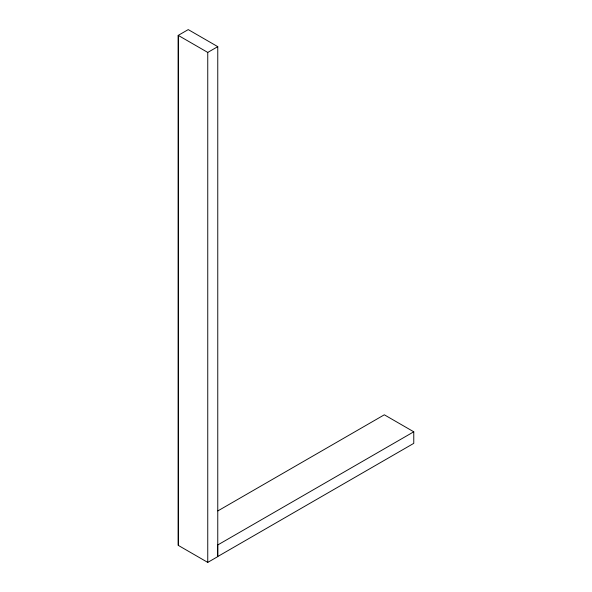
<?xml version="1.0" encoding="UTF-8"?>
<svg xmlns="http://www.w3.org/2000/svg" width="592" height="592" viewBox="0 0 592 592"><rect width="100%" height="100%" fill="white"/><g stroke="black" fill="none" stroke-linecap="round" stroke-linejoin="round"><path stroke-width="0.89" d="M178.229 35.379L188.241 29.6L217.767 46.65L217.767 556.621L207.755 562.4L178.229 545.35L178.229 35.379L207.755 52.429L217.767 46.65M217.849 510.911L384.326 414.8L413.771 431.797L413.771 443.356L217.678 556.569L217.678 545.01L413.771 431.797M207.755 52.429L207.755 562.4M178.318 35.431L178.318 545.402"/></g></svg>
